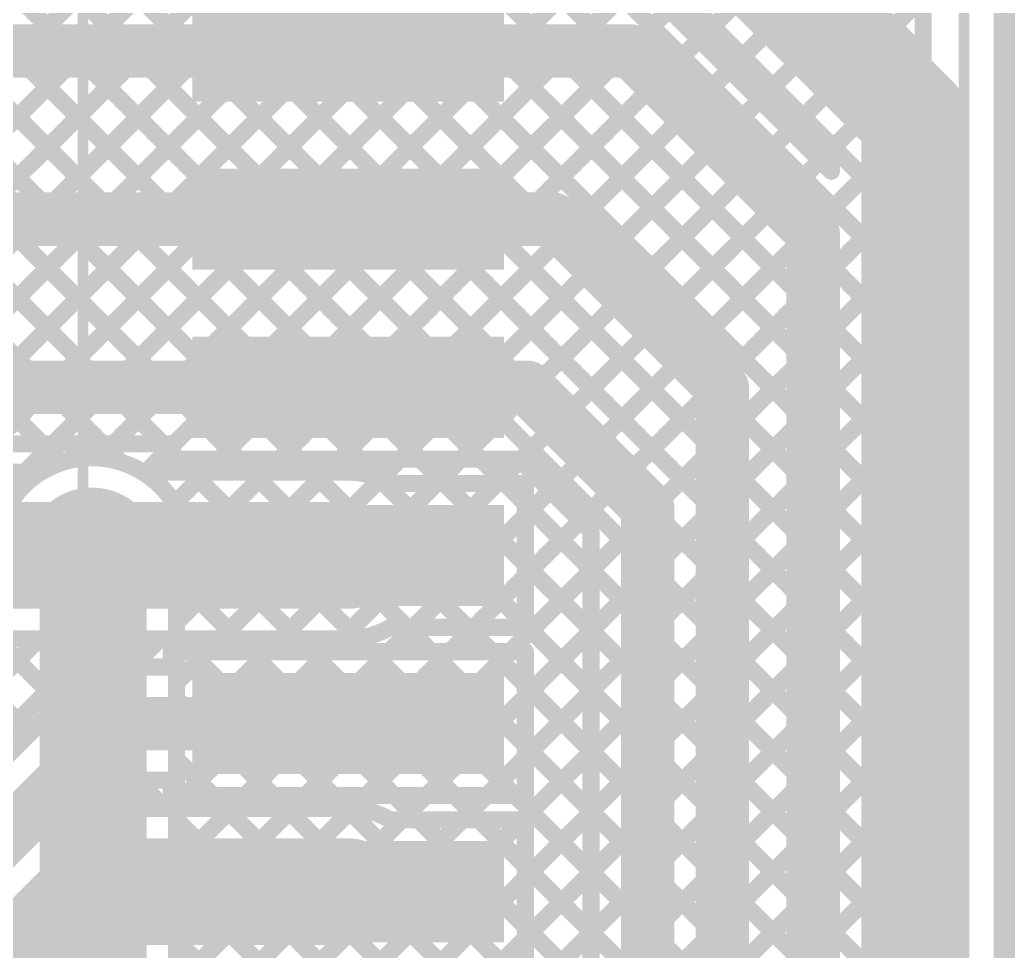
# Model space of a CAD drawing. Header units: millimetres. Extents: x 0.84 to 4.46, y 0.99 to 2.92.
# Drawn here: x 3.9892 to 4.455, y 1.9853 to 2.4214 of the extents above; entities that cross this region are included whole.
import ezdxf

# ---------------------------------------------------------------- set-up
doc = ezdxf.new("R2010")
doc.units = ezdxf.units.MM
doc.header["$MEASUREMENT"] = 0
for name, color, linetype in [('BottomLayer', 5, 'Continuous'), ('Mechanical2', 216, 'Continuous'), ('MultiLayer', 9, 'Continuous'), ('TopLayer', 1, 'Continuous'), ('TopOverlay', 2, 'Continuous'), ('TopPaste', 8, 'Continuous'), ('TopSolder', 216, 'Continuous'), ('ViaHoleLayer', 16, 'Continuous')]:
    doc.layers.add(name, color=color, linetype=linetype)

# ---------------------------------------------------------------- blocks, each defined once
blk = doc.blocks.new('ESP8285_1')
at = {"layer": 'TopOverlay', "const_width": 0.005}
blk.add_lwpolyline([(-0.16154, 1.61823), (-0.16154, -0.055)], dxfattribs=at)
blk = doc.blocks.new('0220164_162121_34')
at = {"layer": 'TopLayer'}
for points in [[(0.09843, 0.04823), (0.1378, 0.04823), (0.09843, 0.18602), (0.1378, 0.18602)], [(0.17717, 0.04823), (0.21654, 0.04823), (0.17717, 0.18602), (0.21654, 0.18602)], [(0.25591, 0.04823), (0.29528, 0.04823), (0.25591, 0.18602), (0.29528, 0.18602)], [(0.33465, 0.04823), (0.37402, 0.04823), (0.33465, 0.18602), (0.37402, 0.18602)], [(0.41339, 0.04823), (0.45276, 0.04823), (0.41339, 0.18602), (0.45276, 0.18602)], [(0.49213, 0.04823), (0.5315, 0.04823), (0.49213, 0.18602), (0.5315, 0.18602)]]:
    blk.add_solid(points, dxfattribs=at)
at = {"layer": 'TopOverlay', "const_width": 0.005}
blk.add_lwpolyline([(0, -0.17115), (0.60485, -0.17115)], dxfattribs=at)
at = {"layer": 'TopPaste'}
for points in [[(0.09843, 0.04823), (0.1378, 0.04823), (0.09843, 0.18602), (0.1378, 0.18602)], [(0.17717, 0.04823), (0.21654, 0.04823), (0.17717, 0.18602), (0.21654, 0.18602)], [(0.25591, 0.04823), (0.29528, 0.04823), (0.25591, 0.18602), (0.29528, 0.18602)], [(0.33465, 0.04823), (0.37402, 0.04823), (0.33465, 0.18602), (0.37402, 0.18602)], [(0.41339, 0.04823), (0.45276, 0.04823), (0.41339, 0.18602), (0.45276, 0.18602)], [(0.49213, 0.04823), (0.5315, 0.04823), (0.49213, 0.18602), (0.5315, 0.18602)]]:
    blk.add_solid(points, dxfattribs=at)
at = {"layer": 'TopSolder'}
for points in [[(0.09443, 0.04423), (0.1418, 0.04423), (0.09443, 0.19002), (0.1418, 0.19002)], [(0.17317, 0.04423), (0.22054, 0.04423), (0.17317, 0.19002), (0.22054, 0.19002)], [(0.25191, 0.04423), (0.29928, 0.04423), (0.25191, 0.19002), (0.29928, 0.19002)], [(0.33065, 0.04423), (0.37802, 0.04423), (0.33065, 0.19002), (0.37802, 0.19002)], [(0.40939, 0.04423), (0.45676, 0.04423), (0.40939, 0.19002), (0.45676, 0.19002)], [(0.48813, 0.04423), (0.5355, 0.04423), (0.48813, 0.19002), (0.5355, 0.19002)]]:
    blk.add_solid(points, dxfattribs=at)

msp = doc.modelspace()

# ---------------------------------------------------------------- linework, layer by layer
at = {"layer": 'BottomLayer'}
for points, const_width in [([(3.89281, 2.754), (4.412, 2.23481)], 0.008), ([(3.92109, 2.754), (4.412, 2.26309)], 0.008), ([(3.94937, 2.754), (4.412, 2.29137)], 0.008), ([(3.97766, 2.754), (4.412, 2.31966)], 0.008), ([(4.00594, 2.754), (4.412, 2.34794)], 0.008), ([(4.03423, 2.754), (4.412, 2.37623)], 0.008), ([(4.06251, 2.754), (4.412, 2.40451)], 0.008), ([(3.57442, 1.9905), (4.3075, 2.72358)], 0.008), ([(3.91058, 2.70794), (4.412, 2.20652)], 0.008), ([(3.60271, 1.9905), (4.3118, 2.69959)], 0.008), ([(3.63099, 1.9905), (4.32171, 2.68122)], 0.008), ([(3.91058, 2.67965), (4.412, 2.17824)], 0.008), ([(3.65927, 1.9905), (4.3358, 2.66703)], 0.008), ([(4.412, 1.13043), (4.412, 2.66057)], 0.008), ([(3.68756, 1.9905), (4.35405, 2.65699)], 0.008), ([(3.72405, 1.97043), (4.412, 2.65837)], 0.008), ([(3.70982, 1.98448), (4.37785, 2.65251)], 0.008), ([(3.91058, 2.65137), (4.412, 2.14995)], 0.008), ([(3.73819, 1.95628), (4.412, 2.63009)], 0.008), ([(3.91058, 2.62308), (4.412, 2.12167)], 0.008), ([(3.58845, 2.6058), (3.991, 2.20325)], 0.008), ([(3.61674, 2.6058), (4.00853, 2.21401)], 0.008), ([(3.64502, 2.6058), (4.03654, 2.21429)], 0.008), ([(3.67331, 2.6058), (4.412, 1.86711)], 0.008), ([(3.70159, 2.6058), (4.412, 1.89539)], 0.008), ([(3.72987, 2.6058), (4.412, 1.92368)], 0.008), ([(3.75816, 2.6058), (4.412, 1.95196)], 0.008), ([(3.78644, 2.6058), (4.412, 1.98025)], 0.008), ([(3.81473, 2.6058), (4.412, 2.00853)], 0.008), ([(3.84301, 2.6058), (4.412, 2.03681)], 0.008), ([(3.8713, 2.6058), (4.412, 2.0651)], 0.008), ([(3.89958, 2.6058), (4.412, 2.09338)], 0.008), ([(4.02642, 2.21623), (4.412, 2.6018)], 0.008), ([(4.04759, 2.20911), (4.412, 2.57352)], 0.008), ([(4.06161, 2.19485), (4.412, 2.54524)], 0.008), ([(4.06838, 2.17333), (4.412, 2.51695)], 0.008), ([(4.0625, 2.13916), (4.412, 2.48867)], 0.008), ([(4.0625, 2.11088), (4.412, 2.46038)], 0.008), ([(4.0625, 2.0826), (4.412, 2.4321)], 0.008), ([(4.0625, 2.05431), (4.412, 2.40381)], 0.008), ([(4.0625, 2.02603), (4.412, 2.37553)], 0.008), ([(4.0625, 1.99774), (4.412, 2.34725)], 0.008), ([(4.06757, 1.97453), (4.412, 2.31896)], 0.008), ([(4.09585, 1.97453), (4.412, 2.29068)], 0.008), ([(4.12413, 1.97453), (4.412, 2.26239)], 0.008), ([(4.15242, 1.97453), (4.412, 2.23411)], 0.008), ([(4.1807, 1.97453), (4.412, 2.20582)], 0.008), ([(4.02241, 2.17141), (4.0235, 2.17032)], 0.05), ([(4.0235, 1.6205), (4.0235, 2.17032)], 0.05), ([(4.06637, 2.18445), (4.412, 1.83882)], 0.008), ([(4.20899, 1.97453), (4.412, 2.17754)], 0.008), ([(4.0661, 2.15644), (4.412, 1.81054)], 0.008), ([(4.0625, 1.97453), (4.0625, 2.14837)], 0.008), ([(4.235, 1.97226), (4.412, 2.14926)], 0.008), ([(4.0625, 2.13176), (4.21973, 1.97453)], 0.008), ([(4.235, 1.94397), (4.412, 2.12097)], 0.008), ([(4.0625, 2.10348), (4.19145, 1.97453)], 0.008), ([(4.235, 1.91569), (4.412, 2.09269)], 0.008), ([(4.0625, 2.07519), (4.16316, 1.97453)], 0.008), ([(4.235, 1.8874), (4.412, 2.0644)], 0.008), ([(4.0625, 2.04691), (4.13488, 1.97453)], 0.008), ([(4.235, 1.85912), (4.412, 2.03612)], 0.008), ([(4.0625, 2.01862), (4.10659, 1.97453)], 0.008), ([(4.235, 1.83083), (4.412, 2.00783)], 0.008), ([(4.0625, 1.99034), (4.07831, 1.97453)], 0.008)]:
    msp.add_lwpolyline(points, dxfattribs=dict(at, const_width=const_width))
for points, const_width in [([(4.41, 2.40451, 1), (4.414, 2.40451, 1)], 0.004), ([(4.41, 2.40381, 1), (4.414, 2.40381, 1)], 0.004), ([(4.41, 2.37623, 1), (4.414, 2.37623, 1)], 0.004), ([(4.41, 2.37553, 1), (4.414, 2.37553, 1)], 0.004), ([(4.41, 2.34794, 1), (4.414, 2.34794, 1)], 0.004), ([(4.41, 2.34725, 1), (4.414, 2.34725, 1)], 0.004), ([(4.41, 2.31966, 1), (4.414, 2.31966, 1)], 0.004), ([(4.41, 2.31896, 1), (4.414, 2.31896, 1)], 0.004), ([(4.41, 2.29137, 1), (4.414, 2.29137, 1)], 0.004), ([(4.41, 2.29068, 1), (4.414, 2.29068, 1)], 0.004), ([(4.41, 2.26309, 1), (4.414, 2.26309, 1)], 0.004), ([(4.41, 2.26239, 1), (4.414, 2.26239, 1)], 0.004), ([(4.41, 2.23481, 1), (4.414, 2.23481, 1)], 0.004), ([(4.41, 2.23411, 1), (4.414, 2.23411, 1)], 0.004), ([(4.00653, 2.21401, 1), (4.01053, 2.21401, 1)], 0.004), ([(4.02442, 2.21623, 1), (4.02842, 2.21623, 1)], 0.004), ([(4.03454, 2.21429, 1), (4.03854, 2.21429, 1)], 0.004), ([(4.04559, 2.20911, 1), (4.04959, 2.20911, 1)], 0.004), ([(4.41, 2.20652, 1), (4.414, 2.20652, 1)], 0.004), ([(4.41, 2.20582, 1), (4.414, 2.20582, 1)], 0.004), ([(3.989, 2.20325, 1), (3.993, 2.20325, 1)], 0.004), ([(4.0072, 2.17087, 1), (4.0387, 2.17087, 1)], 0.0315), ([(4.05961, 2.19485, 1), (4.06361, 2.19485, 1)], 0.004), ([(4.00991, 2.17141, 1), (4.03491, 2.17141, 1)], 0.025), ([(4.011, 2.17032, 1), (4.036, 2.17032, 1)], 0.025), ([(4.011, 2.17032, 1), (4.036, 2.17032, 1)], 0.025), ([(4.06437, 2.18445, 1), (4.06837, 2.18445, 1)], 0.004), ([(4.41, 2.17824, 1), (4.414, 2.17824, 1)], 0.004), ([(4.41, 2.17754, 1), (4.414, 2.17754, 1)], 0.004), ([(4.06638, 2.17333, 1), (4.07038, 2.17333, 1)], 0.004), ([(4.06645, 2.17087, 1), (4.07045, 2.17087, 1)], 0.004), ([(4.06645, 2.17087, 1), (4.07045, 2.17087, 1)], 0.004), ([(4.0641, 2.15644, 1), (4.0681, 2.15644, 1)], 0.004), ([(4.0605, 2.14837, 1), (4.0645, 2.14837, 1)], 0.004), ([(4.0605, 2.14837, 1), (4.0645, 2.14837, 1)], 0.004), ([(4.41, 2.14995, 1), (4.414, 2.14995, 1)], 0.004), ([(4.41, 2.14926, 1), (4.414, 2.14926, 1)], 0.004), ([(4.0605, 2.13916, 1), (4.0645, 2.13916, 1)], 0.004), ([(4.0605, 2.13176, 1), (4.0645, 2.13176, 1)], 0.004), ([(4.41, 2.12167, 1), (4.414, 2.12167, 1)], 0.004), ([(4.41, 2.12097, 1), (4.414, 2.12097, 1)], 0.004), ([(4.0605, 2.11088, 1), (4.0645, 2.11088, 1)], 0.004), ([(4.0605, 2.10348, 1), (4.0645, 2.10348, 1)], 0.004), ([(4.41, 2.09338, 1), (4.414, 2.09338, 1)], 0.004), ([(4.41, 2.09269, 1), (4.414, 2.09269, 1)], 0.004), ([(4.0605, 2.0826, 1), (4.0645, 2.0826, 1)], 0.004), ([(4.0605, 2.07519, 1), (4.0645, 2.07519, 1)], 0.004), ([(4.41, 2.0651, 1), (4.414, 2.0651, 1)], 0.004), ([(4.41, 2.0644, 1), (4.414, 2.0644, 1)], 0.004), ([(4.0605, 2.05431, 1), (4.0645, 2.05431, 1)], 0.004), ([(4.0605, 2.04691, 1), (4.0645, 2.04691, 1)], 0.004), ([(4.41, 2.03681, 1), (4.414, 2.03681, 1)], 0.004), ([(4.41, 2.03612, 1), (4.414, 2.03612, 1)], 0.004), ([(4.0605, 2.02603, 1), (4.0645, 2.02603, 1)], 0.004), ([(4.0605, 2.01862, 1), (4.0645, 2.01862, 1)], 0.004), ([(4.41, 2.00853, 1), (4.414, 2.00853, 1)], 0.004), ([(4.41, 2.00783, 1), (4.414, 2.00783, 1)], 0.004), ([(4.0605, 1.99774, 1), (4.0645, 1.99774, 1)], 0.004), ([(4.0605, 1.99034, 1), (4.0645, 1.99034, 1)], 0.004)]:
    msp.add_lwpolyline(points, format="xyb", close=True, dxfattribs=dict(at, const_width=const_width))
at = {"layer": 'BottomLayer', "const_width": 0.008}
for points in [[(3.9845, 2.14656, -1.330649), (4.06845, 2.17087)], [(4.06845, 2.17087, -0.130051), (4.0625, 2.14837)]]:
    msp.add_lwpolyline(points, format="xyb", dxfattribs=at)
at = {"layer": 'Mechanical2', "const_width": 0.01}
msp.add_lwpolyline([(4.45, 2.795), (4.45, 0.995)], dxfattribs=at)
at = {"layer": 'MultiLayer', "const_width": 0.0315}
msp.add_lwpolyline([(4.0072, 2.17087, 1), (4.0387, 2.17087, 1)], format="xyb", close=True, dxfattribs=at)
at = {"layer": 'TopLayer'}
for points, const_width in [([(4.29745, 2.48555), (4.408, 2.375)], 0.05), ([(4.28129, 2.44655), (4.369, 2.35885)], 0.008), ([(4.29396, 2.42552), (4.369, 2.35048)], 0.008), ([(3.89819, 2.40681), (4.27519, 2.40681)], 0.025), ([(4.27519, 2.40681), (4.3605, 2.3215)], 0.025), ([(4.30726, 2.41221), (4.31145, 2.4164)], 0.008), ([(4.3214, 2.39807), (4.32559, 2.40226)], 0.008), ([(4.408, 1.396), (4.408, 2.375)], 0.05), ([(4.33555, 2.38393), (4.33973, 2.38811)], 0.008), ([(4.34969, 2.36979), (4.35387, 2.37397)], 0.008), ([(4.36383, 2.35565), (4.36802, 2.35983)], 0.008), ([(4.369, 2.35048), (4.369, 2.35885)], 0.008), ([(3.83693, 2.32807), (4.14287, 2.32807)], 0.025), ([(4.14287, 2.32807), (4.23893, 2.32807)], 0.025), ([(4.23893, 2.32807), (4.318, 2.249)], 0.025), ([(4.3605, 1.4775), (4.3605, 2.3215)], 0.025), ([(3.79, 2.24933), (4.14287, 2.24933)], 0.025), ([(4.14287, 2.24933), (4.22667, 2.24933)], 0.025), ([(4.22667, 2.24933), (4.283, 2.193)], 0.025), ([(4.318, 1.546), (4.318, 2.249)], 0.025), ([(3.79, 2.22283), (4.05998, 2.22283)], 0.008), ([(3.9915, 2.20959), (4.00474, 2.22283)], 0.008), ([(3.99971, 2.22283), (4.00853, 2.21401)], 0.008), ([(4.02642, 2.21623), (4.03303, 2.22283)], 0.008), ([(4.02799, 2.22283), (4.03654, 2.21429)], 0.008), ([(4.05628, 2.22283), (4.05998, 2.21913)], 0.008), ([(4.05998, 2.21565), (4.05998, 2.22283)], 0.008), ([(4.04807, 2.20959), (4.05998, 2.2215)], 0.008), ([(4.05998, 2.21913), (4.06346, 2.21565)], 0.008), ([(4.05998, 2.21565), (4.22288, 2.21565)], 0.008), ([(4.06346, 2.21565), (4.06952, 2.20959)], 0.008), ([(4.07635, 2.20959), (4.08241, 2.21565)], 0.008), ([(4.09175, 2.21565), (4.0978, 2.20959)], 0.008), ([(4.10464, 2.20959), (4.11069, 2.21565)], 0.008), ([(4.12003, 2.21565), (4.12609, 2.20959)], 0.008), ([(4.13292, 2.20959), (4.13898, 2.21565)], 0.008), ([(4.14832, 2.21565), (4.15703, 2.20693)], 0.008), ([(4.15811, 2.20649), (4.16726, 2.21565)], 0.008), ([(4.1766, 2.21565), (4.18797, 2.20428)], 0.008), ([(4.18418, 2.20428), (4.19555, 2.21565)], 0.008), ([(4.20488, 2.21565), (4.21626, 2.20428)], 0.008), ([(4.21246, 2.20428), (4.22335, 2.21517)], 0.008), ([(4.22288, 2.21565), (4.2565, 2.18202)], 0.008), ([(3.73556, 2.20959), (3.99907, 2.20959)], 0.008), ([(4.04683, 2.20959), (4.14287, 2.20959)], 0.008), ([(4.16253, 2.20428), (4.22577, 2.20428)], 0.008), ([(4.22577, 2.13691), (4.22577, 2.20428)], 0.008), ([(4.22577, 2.1893), (4.2375, 2.20103)], 0.008), ([(4.283, 1.596), (4.283, 2.193)], 0.025), ([(4.22577, 2.19476), (4.2565, 2.16403)], 0.008), ([(3.71941, 2.17059), (4.14287, 2.17059)], 0.05), ([(4.22577, 2.16102), (4.25164, 2.18688)], 0.008), ([(4.2565, 1.60698), (4.2565, 2.18202)], 0.008), ([(4.22577, 2.16647), (4.2565, 2.13575)], 0.008), ([(4.21857, 2.12554), (4.2565, 2.16346)], 0.008), ([(4.16201, 2.12554), (4.17338, 2.13691)], 0.008), ([(4.16253, 2.13691), (4.22577, 2.13691)], 0.008), ([(4.17049, 2.13691), (4.18186, 2.12554)], 0.008), ([(4.19029, 2.12554), (4.20166, 2.13691)], 0.008), ([(4.19877, 2.13691), (4.21014, 2.12554)], 0.008), ([(4.22577, 2.13819), (4.2565, 2.10746)], 0.008), ([(4.22577, 2.10445), (4.2565, 2.13518)], 0.008), ([(3.669, 1.80224), (3.99835, 2.13159)], 0.008), ([(3.71941, 2.13159), (3.99999, 2.13159)], 0.008), ([(3.94953, 2.13159), (3.99382, 2.0873)], 0.008), ([(3.97781, 2.13159), (4.00796, 2.10144)], 0.008), ([(4.04168, 2.11835), (4.05492, 2.13159)], 0.008), ([(4.04592, 2.13159), (4.14287, 2.13159)], 0.008), ([(4.06267, 2.13159), (4.06872, 2.12554)], 0.008), ([(4.07715, 2.12554), (4.08321, 2.13159)], 0.008), ([(4.09095, 2.13159), (4.09701, 2.12554)], 0.008), ([(4.10544, 2.12554), (4.11149, 2.13159)], 0.008), ([(4.11923, 2.13159), (4.12529, 2.12554)], 0.008), ([(4.13372, 2.12554), (4.13978, 2.13159)], 0.008), ([(4.14727, 2.13184), (4.15357, 2.12554)], 0.008), ([(3.669, 1.77395), (4.02049, 2.12544)], 0.008), ([(4.01061, 2.12708), (4.02278, 2.1149)], 0.008), ([(4.03803, 2.12794), (4.04762, 2.11835)], 0.008), ([(4.05998, 2.12554), (4.22577, 2.12554)], 0.008), ([(4.05998, 2.11835), (4.05998, 2.12554)], 0.008), ([(4.22577, 2.05817), (4.22577, 2.12554)], 0.008), ([(4.03585, 2.11835), (4.05998, 2.11835)], 0.008), ([(3.669, 1.76248), (4.01708, 2.11056)], 0.008), ([(4.22577, 2.10991), (4.2565, 2.07918)], 0.008), ([(4.22577, 2.07616), (4.2565, 2.10689)], 0.008), ([(3.66636, 1.72236), (4.03585, 2.09185)], 0.025), ([(4.03585, 2.09185), (4.14287, 2.09185)], 0.025), ([(4.22469, 2.0468), (4.2565, 2.07861)], 0.008), ([(4.22577, 2.08162), (4.2565, 2.05089)], 0.008), ([(4.03359, 2.05211), (4.04683, 2.06535)], 0.008), ([(4.04544, 2.06396), (4.05729, 2.05211)], 0.008), ([(4.04683, 2.06535), (4.05998, 2.06535)], 0.008), ([(4.05998, 2.05817), (4.05998, 2.06535)], 0.008), ([(4.05998, 2.05817), (4.22577, 2.05817)], 0.008), ([(4.0603, 2.05211), (4.06635, 2.05817)], 0.008), ([(4.07952, 2.05817), (4.08558, 2.05211)], 0.008), ([(4.08858, 2.05211), (4.09463, 2.05817)], 0.008), ([(4.10781, 2.05817), (4.11386, 2.05211)], 0.008), ([(4.11686, 2.05211), (4.12292, 2.05817)], 0.008), ([(4.13609, 2.05817), (4.14215, 2.05211)], 0.008), ([(4.14509, 2.05205), (4.1512, 2.05817)], 0.008), ([(4.16438, 2.05817), (4.17575, 2.0468)], 0.008), ([(4.16812, 2.0468), (4.17949, 2.05817)], 0.008), ([(4.19266, 2.05817), (4.20403, 2.0468)], 0.008), ([(4.1964, 2.0468), (4.20777, 2.05817)], 0.008), ([(4.22094, 2.05817), (4.2565, 2.02261)], 0.008), ([(4.03359, 2.05211), (4.14287, 2.05211)], 0.008), ([(4.22577, 2.0196), (4.2565, 2.05032)], 0.008), ([(4.16253, 2.0468), (4.22577, 2.0468)], 0.008), ([(4.22577, 1.97943), (4.22577, 2.0468)], 0.008), ([(3.978, 1.96682), (4.02429, 2.01311)], 0.05), ([(4.02429, 2.01311), (4.14287, 2.01311)], 0.05), ([(4.22577, 2.02505), (4.2565, 1.99432)], 0.008), ([(4.22577, 1.99131), (4.2565, 2.02204)], 0.008), ([(4.22577, 1.99677), (4.2565, 1.96604)], 0.008), ([(4.233, 1.97026), (4.2565, 1.99376)], 0.008), ([(3.978, 1.826), (3.978, 1.96682)], 0.05)]:
    msp.add_lwpolyline(points, dxfattribs=dict(at, const_width=const_width))
for points, const_width in [([(4.26894, 2.40681, 1), (4.28144, 2.40681, 1)], 0.0125), ([(4.26894, 2.40681, 1), (4.28144, 2.40681, 1)], 0.0125), ([(4.30945, 2.4164, 1), (4.31345, 2.4164, 1)], 0.004), ([(4.30526, 2.41221, 1), (4.30926, 2.41221, 1)], 0.004), ([(4.32359, 2.40226, 1), (4.32759, 2.40226, 1)], 0.004), ([(4.3194, 2.39807, 1), (4.3234, 2.39807, 1)], 0.004), ([(4.3955, 2.375, 1), (4.4205, 2.375, 1)], 0.025), ([(4.3955, 2.375, 1), (4.4205, 2.375, 1)], 0.025), ([(4.33773, 2.38811, 1), (4.34173, 2.38811, 1)], 0.004), ([(4.33355, 2.38393, 1), (4.33755, 2.38393, 1)], 0.004), ([(4.35187, 2.37397, 1), (4.35587, 2.37397, 1)], 0.004), ([(4.34769, 2.36979, 1), (4.35169, 2.36979, 1)], 0.004), ([(4.36602, 2.35983, 1), (4.37002, 2.35983, 1)], 0.004), ([(4.367, 2.35885, 1), (4.371, 2.35885, 1)], 0.004), ([(4.367, 2.35885, 1), (4.371, 2.35885, 1)], 0.004), ([(4.36183, 2.35565, 1), (4.36583, 2.35565, 1)], 0.004), ([(4.367, 2.35048, 1), (4.371, 2.35048, 1)], 0.004), ([(4.367, 2.35048, 1), (4.371, 2.35048, 1)], 0.004), ([(4.13662, 2.32807, 1), (4.14912, 2.32807, 1)], 0.0125), ([(4.13662, 2.32807, 1), (4.14912, 2.32807, 1)], 0.0125), ([(4.23268, 2.32807, 1), (4.24518, 2.32807, 1)], 0.0125), ([(4.23268, 2.32807, 1), (4.24518, 2.32807, 1)], 0.0125), ([(4.35425, 2.3215, 1), (4.36675, 2.3215, 1)], 0.0125), ([(4.35425, 2.3215, 1), (4.36675, 2.3215, 1)], 0.0125), ([(4.13662, 2.24933, 1), (4.14912, 2.24933, 1)], 0.0125), ([(4.13662, 2.24933, 1), (4.14912, 2.24933, 1)], 0.0125), ([(4.22042, 2.24933, 1), (4.23292, 2.24933, 1)], 0.0125), ([(4.22042, 2.24933, 1), (4.23292, 2.24933, 1)], 0.0125), ([(4.31175, 2.249, 1), (4.32425, 2.249, 1)], 0.0125), ([(4.31175, 2.249, 1), (4.32425, 2.249, 1)], 0.0125), ([(3.99771, 2.22283, 1), (4.00171, 2.22283, 1)], 0.004), ([(4.00274, 2.22283, 1), (4.00674, 2.22283, 1)], 0.004), ([(4.02599, 2.22283, 1), (4.02999, 2.22283, 1)], 0.004), ([(4.03103, 2.22283, 1), (4.03503, 2.22283, 1)], 0.004), ([(4.05428, 2.22283, 1), (4.05828, 2.22283, 1)], 0.004), ([(4.05798, 2.22283, 1), (4.06198, 2.22283, 1)], 0.004), ([(4.05798, 2.22283, 1), (4.06198, 2.22283, 1)], 0.004), ([(4.05798, 2.2215, 1), (4.06198, 2.2215, 1)], 0.004), ([(4.05798, 2.21913, 1), (4.06198, 2.21913, 1)], 0.004), ([(4.05798, 2.21913, 1), (4.06198, 2.21913, 1)], 0.004), ([(4.00653, 2.21401, 1), (4.01053, 2.21401, 1)], 0.004), ([(4.02442, 2.21623, 1), (4.02842, 2.21623, 1)], 0.004), ([(4.03454, 2.21429, 1), (4.03854, 2.21429, 1)], 0.004), ([(4.05798, 2.21565, 1), (4.06198, 2.21565, 1)], 0.004), ([(4.05798, 2.21565, 1), (4.06198, 2.21565, 1)], 0.004), ([(4.06146, 2.21565, 1), (4.06546, 2.21565, 1)], 0.004), ([(4.06146, 2.21565, 1), (4.06546, 2.21565, 1)], 0.004), ([(4.08041, 2.21565, 1), (4.08441, 2.21565, 1)], 0.004), ([(4.08975, 2.21565, 1), (4.09375, 2.21565, 1)], 0.004), ([(4.10869, 2.21565, 1), (4.11269, 2.21565, 1)], 0.004), ([(4.11803, 2.21565, 1), (4.12203, 2.21565, 1)], 0.004), ([(4.13698, 2.21565, 1), (4.14098, 2.21565, 1)], 0.004), ([(4.14632, 2.21565, 1), (4.15032, 2.21565, 1)], 0.004), ([(4.16526, 2.21565, 1), (4.16926, 2.21565, 1)], 0.004), ([(4.1746, 2.21565, 1), (4.1786, 2.21565, 1)], 0.004), ([(4.19355, 2.21565, 1), (4.19755, 2.21565, 1)], 0.004), ([(4.20289, 2.21565, 1), (4.20688, 2.21565, 1)], 0.004), ([(4.22088, 2.21565, 1), (4.22488, 2.21565, 1)], 0.004), ([(4.22088, 2.21565, 1), (4.22488, 2.21565, 1)], 0.004), ([(4.22135, 2.21517, 1), (4.22535, 2.21517, 1)], 0.004), ([(3.9895, 2.20959, 1), (3.9935, 2.20959, 1)], 0.004), ([(3.99707, 2.20959, 1), (4.00107, 2.20959, 1)], 0.004), ([(3.99707, 2.20959, 1), (4.00107, 2.20959, 1)], 0.004), ([(4.04483, 2.20959, 1), (4.04883, 2.20959, 1)], 0.004), ([(4.04483, 2.20959, 1), (4.04883, 2.20959, 1)], 0.004), ([(4.04607, 2.20959, 1), (4.05007, 2.20959, 1)], 0.004), ([(4.06752, 2.20959, 1), (4.07152, 2.20959, 1)], 0.004), ([(4.07435, 2.20959, 1), (4.07835, 2.20959, 1)], 0.004), ([(4.0958, 2.20959, 1), (4.0998, 2.20959, 1)], 0.004), ([(4.10264, 2.20959, 1), (4.10664, 2.20959, 1)], 0.004), ([(4.12409, 2.20959, 1), (4.12809, 2.20959, 1)], 0.004), ([(4.13092, 2.20959, 1), (4.13492, 2.20959, 1)], 0.004), ([(4.14087, 2.20959, 1), (4.14487, 2.20959, 1)], 0.004), ([(4.14087, 2.20959, 1), (4.14487, 2.20959, 1)], 0.004), ([(4.15503, 2.20693, 1), (4.15903, 2.20693, 1)], 0.004), ([(4.15611, 2.20649, 1), (4.16011, 2.20649, 1)], 0.004), ([(4.16053, 2.20428, 1), (4.16453, 2.20428, 1)], 0.004), ([(4.16053, 2.20428, 1), (4.16453, 2.20428, 1)], 0.004), ([(4.18218, 2.20428, 1), (4.18618, 2.20428, 1)], 0.004), ([(4.18597, 2.20428, 1), (4.18997, 2.20428, 1)], 0.004), ([(4.21046, 2.20428, 1), (4.21446, 2.20428, 1)], 0.004), ([(4.21425, 2.20428, 1), (4.21826, 2.20428, 1)], 0.004), ([(4.22377, 2.20428, 1), (4.22777, 2.20428, 1)], 0.004), ([(4.22377, 2.20428, 1), (4.22777, 2.20428, 1)], 0.004), ([(4.2355, 2.20103, 1), (4.2395, 2.20103, 1)], 0.004), ([(4.27675, 2.193, 1), (4.28925, 2.193, 1)], 0.0125), ([(4.27675, 2.193, 1), (4.28925, 2.193, 1)], 0.0125), ([(4.0072, 2.17087, 1), (4.0387, 2.17087, 1)], 0.0315), ([(4.22377, 2.19476, 1), (4.22777, 2.19476, 1)], 0.004), ([(4.13037, 2.17059, 1), (4.15537, 2.17059, 1)], 0.025), ([(4.22377, 2.1893, 1), (4.22777, 2.1893, 1)], 0.004), ([(4.24964, 2.18688, 1), (4.25364, 2.18688, 1)], 0.004), ([(4.2545, 2.18202, 1), (4.2585, 2.18202, 1)], 0.004), ([(4.2545, 2.18202, 1), (4.2585, 2.18202, 1)], 0.004), ([(4.22377, 2.16647, 1), (4.22777, 2.16647, 1)], 0.004), ([(4.2545, 2.16403, 1), (4.2585, 2.16403, 1)], 0.004), ([(4.2545, 2.16346, 1), (4.2585, 2.16346, 1)], 0.004), ([(4.22377, 2.16102, 1), (4.22777, 2.16102, 1)], 0.004), ([(4.16053, 2.13691, 1), (4.16453, 2.13691, 1)], 0.004), ([(4.16053, 2.13691, 1), (4.16453, 2.13691, 1)], 0.004), ([(4.16849, 2.13691, 1), (4.17249, 2.13691, 1)], 0.004), ([(4.17138, 2.13691, 1), (4.17537, 2.13691, 1)], 0.004), ([(4.19677, 2.13691, 1), (4.20077, 2.13691, 1)], 0.004), ([(4.19966, 2.13691, 1), (4.20366, 2.13691, 1)], 0.004), ([(4.22377, 2.13819, 1), (4.22777, 2.13819, 1)], 0.004), ([(4.22377, 2.13691, 1), (4.22777, 2.13691, 1)], 0.004), ([(4.22377, 2.13691, 1), (4.22777, 2.13691, 1)], 0.004), ([(4.2545, 2.13575, 1), (4.2585, 2.13575, 1)], 0.004), ([(4.2545, 2.13518, 1), (4.2585, 2.13518, 1)], 0.004), ([(3.99635, 2.13159, 1), (4.00035, 2.13159, 1)], 0.004), ([(3.99799, 2.13159, 1), (4.00199, 2.13159, 1)], 0.004), ([(3.99799, 2.13159, 1), (4.00199, 2.13159, 1)], 0.004), ([(4.04392, 2.13159, 1), (4.04792, 2.13159, 1)], 0.004), ([(4.04392, 2.13159, 1), (4.04792, 2.13159, 1)], 0.004), ([(4.05292, 2.13159, 1), (4.05692, 2.13159, 1)], 0.004), ([(4.06067, 2.13159, 1), (4.06467, 2.13159, 1)], 0.004), ([(4.08121, 2.13159, 1), (4.08521, 2.13159, 1)], 0.004), ([(4.08895, 2.13159, 1), (4.09295, 2.13159, 1)], 0.004), ([(4.10949, 2.13159, 1), (4.11349, 2.13159, 1)], 0.004), ([(4.11723, 2.13159, 1), (4.12123, 2.13159, 1)], 0.004), ([(4.13778, 2.13159, 1), (4.14178, 2.13159, 1)], 0.004), ([(4.14087, 2.13159, 1), (4.14487, 2.13159, 1)], 0.004), ([(4.14087, 2.13159, 1), (4.14487, 2.13159, 1)], 0.004), ([(4.14527, 2.13184, 1), (4.14927, 2.13184, 1)], 0.004), ([(4.00861, 2.12708, 1), (4.01261, 2.12708, 1)], 0.004), ([(4.01849, 2.12544, 1), (4.02249, 2.12544, 1)], 0.004), ([(4.03603, 2.12794, 1), (4.04003, 2.12794, 1)], 0.004), ([(4.05798, 2.12554, 1), (4.06198, 2.12554, 1)], 0.004), ([(4.05798, 2.12554, 1), (4.06198, 2.12554, 1)], 0.004), ([(4.06672, 2.12554, 1), (4.07072, 2.12554, 1)], 0.004), ([(4.07515, 2.12554, 1), (4.07915, 2.12554, 1)], 0.004), ([(4.095, 2.12554, 1), (4.09901, 2.12554, 1)], 0.004), ([(4.10344, 2.12554, 1), (4.10744, 2.12554, 1)], 0.004), ([(4.12329, 2.12554, 1), (4.12729, 2.12554, 1)], 0.004), ([(4.13172, 2.12554, 1), (4.13572, 2.12554, 1)], 0.004), ([(4.15157, 2.12554, 1), (4.15557, 2.12554, 1)], 0.004), ([(4.16001, 2.12554, 1), (4.16401, 2.12554, 1)], 0.004), ([(4.17986, 2.12554, 1), (4.18386, 2.12554, 1)], 0.004), ([(4.18829, 2.12554, 1), (4.19229, 2.12554, 1)], 0.004), ([(4.20814, 2.12554, 1), (4.21214, 2.12554, 1)], 0.004), ([(4.21657, 2.12554, 1), (4.22057, 2.12554, 1)], 0.004), ([(4.22377, 2.12554, 1), (4.22777, 2.12554, 1)], 0.004), ([(4.22377, 2.12554, 1), (4.22777, 2.12554, 1)], 0.004), ([(4.03385, 2.11835, 1), (4.03785, 2.11835, 1)], 0.004), ([(4.03385, 2.11835, 1), (4.03785, 2.11835, 1)], 0.004), ([(4.03385, 2.11835, 1), (4.03785, 2.11835, 1)], 0.004), ([(4.03968, 2.11835, 1), (4.04368, 2.11835, 1)], 0.004), ([(4.04562, 2.11835, 1), (4.04962, 2.11835, 1)], 0.004), ([(4.05798, 2.11835, 1), (4.06198, 2.11835, 1)], 0.004), ([(4.05798, 2.11835, 1), (4.06198, 2.11835, 1)], 0.004), ([(4.01508, 2.11056, 1), (4.01908, 2.11056, 1)], 0.004), ([(4.01508, 2.11056, 1), (4.01908, 2.11056, 1)], 0.004), ([(4.01511, 2.11059, 1), (4.01911, 2.11059, 1)], 0.004), ([(4.02078, 2.1149, 1), (4.02478, 2.1149, 1)], 0.004), ([(4.22377, 2.10991, 1), (4.22777, 2.10991, 1)], 0.004), ([(4.2545, 2.10746, 1), (4.2585, 2.10746, 1)], 0.004), ([(4.2545, 2.10689, 1), (4.2585, 2.10689, 1)], 0.004), ([(4.00596, 2.10144, 1), (4.00996, 2.10144, 1)], 0.004), ([(4.22377, 2.10445, 1), (4.22777, 2.10445, 1)], 0.004), ([(4.0296, 2.09185, 1), (4.0421, 2.09185, 1)], 0.0125), ([(4.0296, 2.09185, 1), (4.0421, 2.09185, 1)], 0.0125), ([(4.13662, 2.09185, 1), (4.14912, 2.09185, 1)], 0.0125), ([(3.99182, 2.0873, 1), (3.99582, 2.0873, 1)], 0.004), ([(4.22377, 2.08162, 1), (4.22777, 2.08162, 1)], 0.004), ([(4.2545, 2.07918, 1), (4.2585, 2.07918, 1)], 0.004), ([(4.2545, 2.07861, 1), (4.2585, 2.07861, 1)], 0.004), ([(4.22377, 2.07616, 1), (4.22777, 2.07616, 1)], 0.004), ([(4.04344, 2.06396, 1), (4.04744, 2.06396, 1)], 0.004), ([(4.04483, 2.06535, 1), (4.04883, 2.06535, 1)], 0.004), ([(4.04483, 2.06535, 1), (4.04883, 2.06535, 1)], 0.004), ([(4.05798, 2.06535, 1), (4.06198, 2.06535, 1)], 0.004), ([(4.05798, 2.06535, 1), (4.06198, 2.06535, 1)], 0.004), ([(4.05798, 2.05817, 1), (4.06198, 2.05817, 1)], 0.004), ([(4.05798, 2.05817, 1), (4.06198, 2.05817, 1)], 0.004), ([(4.06435, 2.05817, 1), (4.06835, 2.05817, 1)], 0.004), ([(4.07752, 2.05817, 1), (4.08152, 2.05817, 1)], 0.004), ([(4.09263, 2.05817, 1), (4.09663, 2.05817, 1)], 0.004), ([(4.10581, 2.05817, 1), (4.10981, 2.05817, 1)], 0.004), ([(4.12092, 2.05817, 1), (4.12492, 2.05817, 1)], 0.004), ([(4.13409, 2.05817, 1), (4.13809, 2.05817, 1)], 0.004), ([(4.1492, 2.05817, 1), (4.1532, 2.05817, 1)], 0.004), ([(4.16238, 2.05817, 1), (4.16638, 2.05817, 1)], 0.004), ([(4.17749, 2.05817, 1), (4.18149, 2.05817, 1)], 0.004), ([(4.19066, 2.05817, 1), (4.19466, 2.05817, 1)], 0.004), ([(4.20577, 2.05817, 1), (4.20977, 2.05817, 1)], 0.004), ([(4.21894, 2.05817, 1), (4.22294, 2.05817, 1)], 0.004), ([(4.22377, 2.05817, 1), (4.22777, 2.05817, 1)], 0.004), ([(4.22377, 2.05817, 1), (4.22777, 2.05817, 1)], 0.004), ([(4.03159, 2.05211, 1), (4.03559, 2.05211, 1)], 0.004), ([(4.03159, 2.05211, 1), (4.03559, 2.05211, 1)], 0.004), ([(4.05529, 2.05211, 1), (4.05929, 2.05211, 1)], 0.004), ([(4.0583, 2.05211, 1), (4.0623, 2.05211, 1)], 0.004), ([(4.08358, 2.05211, 1), (4.08758, 2.05211, 1)], 0.004), ([(4.08658, 2.05211, 1), (4.09058, 2.05211, 1)], 0.004), ([(4.11186, 2.05211, 1), (4.11586, 2.05211, 1)], 0.004), ([(4.11486, 2.05211, 1), (4.11886, 2.05211, 1)], 0.004), ([(4.14015, 2.05211, 1), (4.14415, 2.05211, 1)], 0.004), ([(4.14087, 2.05211, 1), (4.14487, 2.05211, 1)], 0.004), ([(4.14087, 2.05211, 1), (4.14487, 2.05211, 1)], 0.004), ([(4.14309, 2.05205, 1), (4.14709, 2.05205, 1)], 0.004), ([(4.2545, 2.05089, 1), (4.2585, 2.05089, 1)], 0.004), ([(4.2545, 2.05032, 1), (4.2585, 2.05032, 1)], 0.004), ([(4.16053, 2.0468, 1), (4.16453, 2.0468, 1)], 0.004), ([(4.16053, 2.0468, 1), (4.16453, 2.0468, 1)], 0.004), ([(4.16612, 2.0468, 1), (4.17012, 2.0468, 1)], 0.004), ([(4.17375, 2.0468, 1), (4.17775, 2.0468, 1)], 0.004), ([(4.1944, 2.0468, 1), (4.1984, 2.0468, 1)], 0.004), ([(4.20203, 2.0468, 1), (4.20603, 2.0468, 1)], 0.004), ([(4.22269, 2.0468, 1), (4.22669, 2.0468, 1)], 0.004), ([(4.22377, 2.0468, 1), (4.22777, 2.0468, 1)], 0.004), ([(4.22377, 2.0468, 1), (4.22777, 2.0468, 1)], 0.004), ([(4.01179, 2.01311, 1), (4.03679, 2.01311, 1)], 0.025), ([(4.01179, 2.01311, 1), (4.03679, 2.01311, 1)], 0.025), ([(4.13037, 2.01311, 1), (4.15537, 2.01311, 1)], 0.025), ([(4.22377, 2.02505, 1), (4.22777, 2.02505, 1)], 0.004), ([(4.2545, 2.02261, 1), (4.2585, 2.02261, 1)], 0.004), ([(4.22377, 2.0196, 1), (4.22777, 2.0196, 1)], 0.004), ([(4.2545, 2.02204, 1), (4.2585, 2.02204, 1)], 0.004), ([(4.22377, 1.99677, 1), (4.22777, 1.99677, 1)], 0.004), ([(4.2545, 1.99432, 1), (4.2585, 1.99432, 1)], 0.004), ([(4.22377, 1.99131, 1), (4.22777, 1.99131, 1)], 0.004), ([(4.2545, 1.99376, 1), (4.2585, 1.99376, 1)], 0.004), ([(3.9655, 1.96682, 1), (3.9905, 1.96682, 1)], 0.025), ([(3.9655, 1.96682, 1), (3.9905, 1.96682, 1)], 0.025)]:
    msp.add_lwpolyline(points, format="xyb", close=True, dxfattribs=dict(at, const_width=const_width))
at = {"layer": 'TopLayer', "const_width": 0.008}
for points in [[(3.99907, 2.20959, -0.283557), (4.04683, 2.20959)], [(4.14287, 2.20959, -0.13282), (4.16253, 2.20428)], [(4.16253, 2.13691, -0.13282), (4.14287, 2.13159)], [(4.04592, 2.13159, -0.270886), (3.99999, 2.13159)], [(4.01708, 2.11056, -0.199375), (4.03585, 2.11835)], [(4.01711, 2.11059, -0.198912), (4.03585, 2.11835)], [(4.14287, 2.05211, -0.13282), (4.16253, 2.0468)]]:
    msp.add_lwpolyline(points, format="xyb", dxfattribs=at)
at = {"layer": 'ViaHoleLayer', "const_width": 0.01575}
msp.add_lwpolyline([(4.01508, 2.17087, 1), (4.03083, 2.17087, 1)], format="xyb", close=True, dxfattribs=at)

# ---------------------------------------------------------------- block references
for name, p, rotation in [('ESP8285_1', (3.85721, 2.65917), 180), ('0220164_162121_34', (4.26, 1.895), 90)]:
    msp.add_blockref(name, p, dxfattribs=dict(rotation=rotation))

doc.saveas('drawing.dxf')
